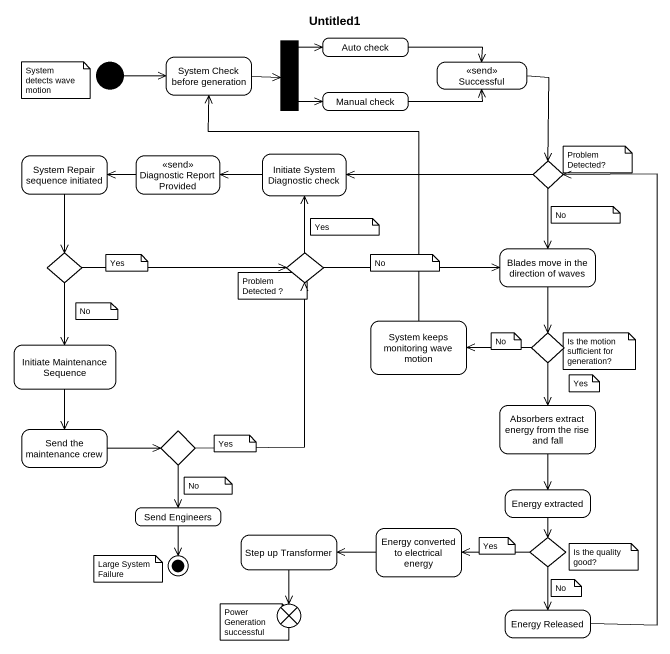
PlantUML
@startuml
title Untitled1
hide empty description
state fork1 <<fork>>
state "Auto check" as Auto_check
state "System Check before generation" as System_Check_before
state "Manual check" as Manual_check
state Successful <<send>>
state "System Repair sequence initiated" as System_Repair_sequence
state "Diagnostic Report Provided" as Diagnostic_Report_Provided <<send>>
state "Initiate System Diagnostic check" as Initiate_System_Diagnostic
state choice1 <<choice>>
state "Blades move in the direction of waves" as Blades_move_in_the
state choice2 <<choice>>
state choice3 <<choice>>
state "System keeps monitoring wave motion" as System_keeps_monitoring
state "Initiate Maintenance Sequence" as Initiate_Maintenance
state choice4 <<choice>>
state "Send the maintenance crew" as Send_the_maintenance_crew
state choice5 <<choice>>
state "Absorbers extract energy from the rise and fall" as Absorbers_extract_energy
state "Send Engineers" as Send_Engineers
state "Energy extracted" as Energy_extracted
state "Step up Transformer" as Step_up_Transformer
state "Energy converted to electrical energy" as Energy_converted_to
state choice6 <<choice>>
state flowfinal1 <<end>>
state "Energy Released" as Energy_Released
[*] -right-> System_Check_before
fork1 -right-> Auto_check
fork1 -right-> Manual_check
Auto_check -right-> Successful
System_Check_before -right-> fork1
Manual_check -right-> Successful
Successful --> choice1
System_Repair_sequence --> choice2
Diagnostic_Report_Provided -left-> System_Repair_sequence
Initiate_System_Diagnostic -left-> Diagnostic_Report_Provided
choice1 -left-> Initiate_System_Diagnostic
choice1 --> Blades_move_in_the
Blades_move_in_the --> choice4
choice2 -right-> choice3
choice2 --> Initiate_Maintenance
choice3 -up-> Initiate_System_Diagnostic
choice3 -right-> Blades_move_in_the
System_keeps_monitoring -up-> System_Check_before
Initiate_Maintenance --> Send_the_maintenance_crew
choice4 -left-> System_keeps_monitoring
choice4 --> Absorbers_extract_energy
Send_the_maintenance_crew -right-> choice5
choice5 -up-> choice3
choice5 --> Send_Engineers
Absorbers_extract_energy --> Energy_extracted
Energy_extracted --> choice6
Step_up_Transformer --> flowfinal1
Energy_converted_to -left-> Step_up_Transformer
choice6 -left-> Energy_converted_to
choice6 --> Energy_Released
Energy_Released -up-> choice1
Send_Engineers --> [*]
note as N1
  System detects wave motion
end note
note as N2
  Problem Detected?
end note
note as N3
  No
end note
note as N4
  Yes
end note
note as N5
  Yes
end note
note as N6
  Problem Detected ?
end note
note as N7
  No
end note
note as N8
  No
end note
note as N9
  No
end note
note as N10
  Is the motion sufficient for generation?
end note
note as N11
  Yes
end note
note as N12
  Yes
end note
note as N13
  No
end note
note as N14
  Large System Failure
end note
note as N15
  Yes
end note
note as N16
  Is the quality good?
end note
note as N17
  No
end note
note as N18
  Power Generation successful
end note
@enduml
